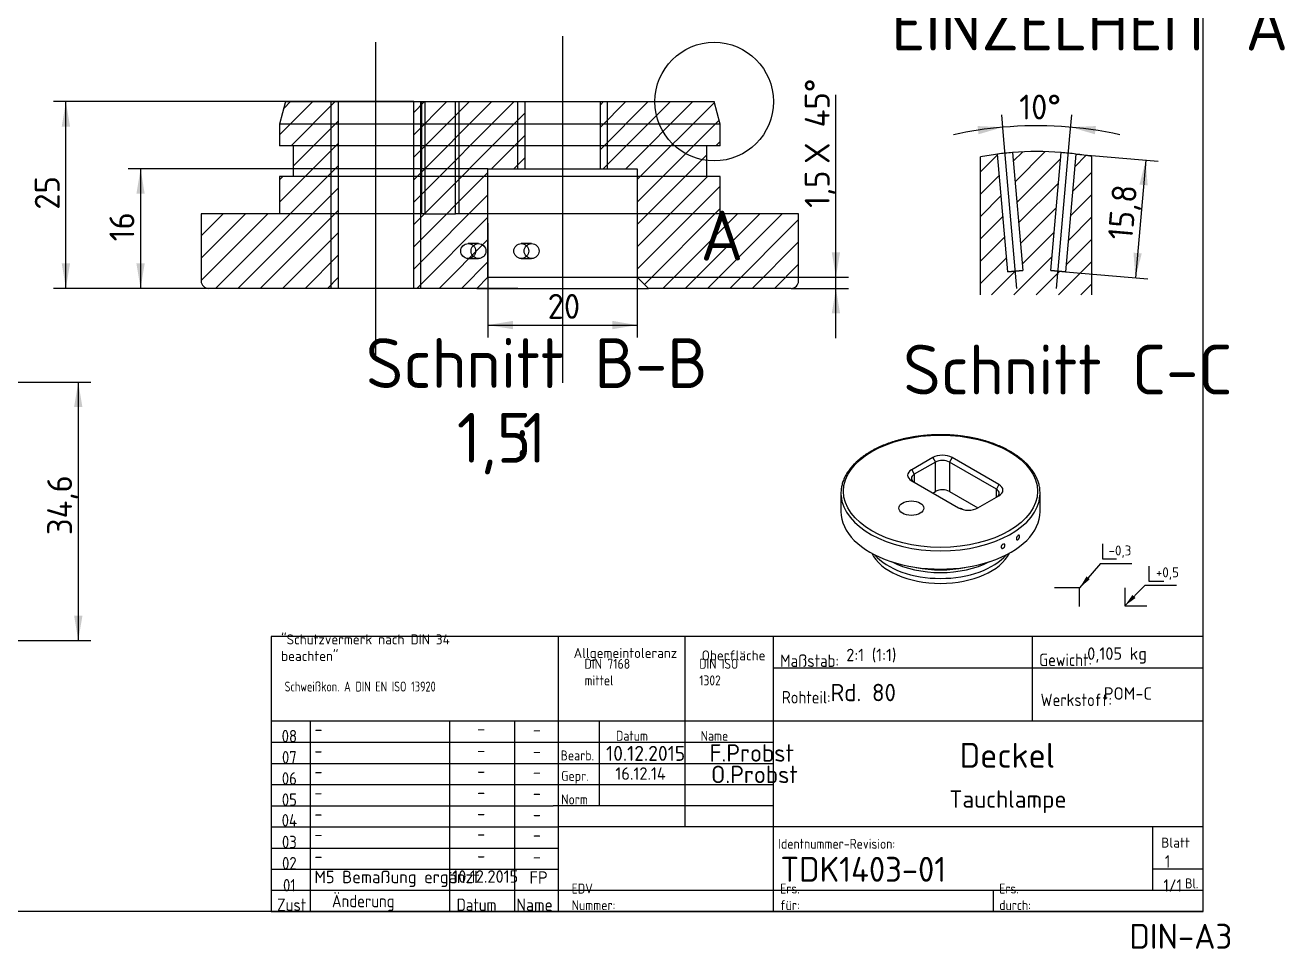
# Model space of a CAD drawing. Header units: millimetres. Extents: x 7 to 282, y 2 to 193.
# Drawn here: x 113.1 to 281.8, y 2.3 to 125.9 of the extents above; entities that cross this region are included whole.
import ezdxf
from ezdxf.enums import TextEntityAlignment as Align
from ezdxf.lldxf.tags import DXFTag

# ---------------------------------------------------------------- set-up
doc = ezdxf.new("R2010")
doc.units = ezdxf.units.MM
doc.header["$LTSCALE"] = 0.666667
for name, color, linetype in [('Default', 7, 'Continuous'), ('FORM1', 7, 'Continuous'), ('FORM2', 7, 'Continuous'), ('FORM3', 7, 'Continuous'), ('Standard', 7, 'Continuous'), ('TDK1403-01_DECKE', 7, 'Continuous')]:
    doc.layers.add(name, color=color, linetype=linetype)
doc.styles.add('SEACAD_Solid_Edge_ISO', font='seiso.ttf')
tags = doc.linetypes.add('CENTER2', pattern=[28.575, 19.05, -3.175, 3.175, -3.175]).pattern_tags.tags
tags[10:11] = [DXFTag(74, 4), DXFTag(75, 0), DXFTag(340, '0'), DXFTag(46, 0.0), DXFTag(50, 0.0), DXFTag(44, 0.0), DXFTag(45, 0.0)]
tags[8:9] = [DXFTag(74, 4), DXFTag(75, 0), DXFTag(340, '0'), DXFTag(46, 0.0), DXFTag(50, 0.0), DXFTag(44, 0.0), DXFTag(45, 0.0)]
tags[6:7] = [DXFTag(74, 4), DXFTag(75, 0), DXFTag(340, '0'), DXFTag(46, 0.0), DXFTag(50, 0.0), DXFTag(44, 0.0), DXFTag(45, 0.0)]
tags[4:5] = [DXFTag(74, 4), DXFTag(75, 0), DXFTag(340, '0'), DXFTag(46, 0.0), DXFTag(50, 0.0), DXFTag(44, 0.0), DXFTag(45, 0.0)]
tags = doc.linetypes.add('HIDDEN2', pattern=[4.7625, 3.175, -1.5875]).pattern_tags.tags
tags[6:7] = [DXFTag(74, 4), DXFTag(75, 0), DXFTag(340, '0'), DXFTag(46, 0.0), DXFTag(50, 0.0), DXFTag(44, 0.0), DXFTag(45, 0.0)]
tags[4:5] = [DXFTag(74, 4), DXFTag(75, 0), DXFTag(340, '0'), DXFTag(46, 0.0), DXFTag(50, 0.0), DXFTag(44, 0.0), DXFTag(45, 0.0)]
doc.dimstyles.new('DIN', dxfattribs={"dimtxt": 3.333333, "dimasz": 3.333333, "dimexe": 1.666667, "dimexo": 0, "dimgap": 1.666667, "dimtad": 1, "dimtxsty": 'SEACAD_Solid_Edge_ISO', "dimblk1": '_SE_FILLED', "dimblk2": '_SE_FILLED', "dimsah": 1, "dimcen": 1.666667, "dimadec": 0, "dimazin": 0, "dimtfac": 1, "dimtmove": 0, "dimatfit": 3, "dimfxl": 1, "dimtolj": 1, "dimarcsym": 0})

# ---------------------------------------------------------------- blocks, each defined once
blk = doc.blocks.new('SEANNOT_GROUP9')
at = {"layer": 'Default', "color": 7, "linetype": 'CENTER2'}
blk.add_line((160.08, 81.81), (160.08, 123.66), dxfattribs=at)
blk = doc.blocks.new('SEANNOT_GROUP10')
at = {"layer": 'Default', "color": 7, "linetype": 'CENTER2'}
blk.add_line((185.08, 124.47), (185.08, 78.09), dxfattribs=at)
blk = doc.blocks.new('SEANNOT_GROUP14')
at = {"layer": 'Default', "color": 7, "linetype": 'CENTER2'}
blk.add_line((245.92, 90.72), (244.13, 111.13), dxfattribs=at)
blk = doc.blocks.new('SEANNOT_GROUP15')
at = {"layer": 'Default', "color": 7, "linetype": 'CENTER2'}
blk.add_line((251.24, 90.72), (253.02, 111.13), dxfattribs=at)
blk = doc.blocks.new('SE3')
at = {"layer": 'TDK1403-01_DECKE', "color": 7, "linetype": 'Continuous'}
for p, q in [((234.66, 68.09), (231.83, 66.46)), ((235.01, 67.48), (232.18, 65.84)), ((234.66, 68.09), (235.01, 67.48)), ((235.01, 63.53), (235.01, 67.48)), ((237.25, 68.09), (236.9, 67.48)), ((243.17, 63.86), (236.9, 67.48)), ((236.9, 67.48), (236.9, 63.53)), ((243.52, 64.47), (237.25, 68.09)), ((231.83, 66.46), (232.18, 65.84)), ((232.18, 65.84), (232.18, 64.75)), ((231.83, 64.96), (238.1, 61.34)), ((243.52, 64.47), (243.17, 63.86)), ((222.36, 63.3), (222.36, 60.85)), ((234.66, 63.33), (235.01, 63.53)), ((236.9, 63.53), (240.69, 61.34)), ((240.69, 61.34), (243.52, 62.97)), ((243.17, 62.77), (243.17, 63.86)), ((249.03, 60.85), (249.03, 63.3))]:
    blk.add_line(p, q, dxfattribs=at)
for centre, major_axis in [((235.69, 63.57), (-13, 0)), ((231.78, 61.31), (1.68, 0))]:
    blk.add_ellipse(centre, major_axis=major_axis, ratio=0.57735, dxfattribs=at)
for centre, major_axis, start_param, end_param in [((235.95, 67.34), (1.83, 0), 0.785398, 2.356194), ((235.95, 66.93), (1.33, 0), 0.785398, 2.356194), ((233.12, 65.71), (1.83, 0), 2.356194, 3.926991), ((233.12, 65.3), (1.33, 0), 2.356194, 3.926991), ((242.22, 63.72), (-1.83, 0), 2.356194, 3.926991), ((235.69, 63.3), (-13.33, 0), 6.241107, 6.283185), ((235.69, 63.3), (-13.33, 0), 0, 0.041895), ((235.69, 63.3), (-13.33, 0), 0.041895, 3.100337), ((235.95, 62.99), (1.33, 0), 0.785398, 2.356194), ((242.22, 63.31), (-1.33, 0), 2.356194, 3.926991), ((235.69, 63.3), (-13.33, 0), 3.100337, 3.183581), ((235.69, 60.85), (-13.33, 0), 0, 3.141593), ((239.4, 62.09), (-1.83, 0), 0.785398, 2.356194), ((237.67, 60.36), (-1.68, 0), 3.989048, 4.391766), ((235.69, 56.77), (9.57, 0), 3.41312, 6.011658), ((235.69, 57.58), (9.83, 0), 3.59852, 5.826258), ((235.69, 58.37), (9.83, 0), 3.979088, 5.44569), ((235.69, 58.37), (9.23, 0), 4.351719, 5.073059)]:
    blk.add_ellipse(centre, major_axis=major_axis, ratio=0.57735, start_param=start_param, end_param=end_param, dxfattribs=at)
for points, knots in [([(249.01, 63.64), (249.01, 63.68), (249, 63.8), (248.97, 64.03), (248.92, 64.32), (248.85, 64.61), (248.76, 64.89), (248.65, 65.17), (248.52, 65.45), (248.38, 65.73), (248.22, 66), (248.05, 66.27), (247.85, 66.53), (247.64, 66.8), (247.42, 67.05), (247.17, 67.3), (246.92, 67.55), (246.64, 67.79), (246.36, 68.02), (246.06, 68.25), (245.74, 68.47), (245.41, 68.68), (245.07, 68.89), (244.71, 69.09), (244.35, 69.28), (243.97, 69.46), (243.58, 69.63), (243.18, 69.8), (242.77, 69.95), (242.35, 70.1), (241.92, 70.24), (241.48, 70.37), (241.04, 70.49), (240.59, 70.6), (240.13, 70.7), (239.67, 70.78), (239.2, 70.86), (238.73, 70.93), (238.25, 70.99), (237.77, 71.04), (237.28, 71.08), (236.8, 71.11), (236.31, 71.13), (235.82, 71.14), (235.34, 71.14), (234.85, 71.12), (234.36, 71.1), (233.88, 71.07), (233.4, 71.02), (232.92, 70.97), (232.44, 70.9), (231.97, 70.83), (231.5, 70.74), (231.04, 70.65), (230.59, 70.55), (230.14, 70.43), (229.7, 70.31), (229.27, 70.17), (228.84, 70.03), (228.43, 69.88), (228.02, 69.72), (227.63, 69.55), (227.24, 69.37), (226.87, 69.19), (226.51, 68.99), (226.16, 68.79), (225.82, 68.58), (225.5, 68.37), (225.19, 68.14), (224.89, 67.91), (224.61, 67.68), (224.35, 67.43), (224.1, 67.18), (223.86, 66.93), (223.64, 66.67), (223.44, 66.4), (223.25, 66.14), (223.08, 65.86), (222.93, 65.59), (222.8, 65.31), (222.68, 65.03), (222.58, 64.74), (222.5, 64.45), (222.44, 64.17), (222.4, 63.89), (222.38, 63.73), (222.37, 63.64)], [0, 0, 0, 0, 0.004408, 0.016177, 0.027955, 0.039747, 0.051559, 0.063395, 0.075259, 0.08715, 0.09907, 0.111017, 0.12299, 0.134987, 0.147003, 0.159037, 0.171085, 0.183145, 0.195213, 0.207287, 0.219366, 0.231447, 0.243529, 0.255612, 0.267693, 0.279772, 0.291849, 0.303924, 0.315996, 0.328066, 0.340132, 0.352196, 0.364258, 0.376316, 0.388373, 0.400428, 0.41248, 0.424531, 0.43658, 0.448628, 0.460675, 0.472722, 0.484767, 0.496812, 0.508858, 0.520903, 0.532948, 0.544995, 0.557042, 0.569089, 0.581139, 0.593189, 0.605242, 0.617296, 0.629353, 0.641412, 0.653473, 0.665537, 0.677605, 0.689675, 0.701748, 0.713825, 0.725905, 0.737988, 0.750073, 0.762161, 0.774251, 0.786342, 0.798434, 0.810523, 0.82261, 0.834693, 0.846768, 0.858833, 0.870886, 0.882923, 0.894942, 0.906938, 0.91891, 0.930854, 0.942769, 0.954655, 0.966512, 0.978342, 0.990149, 1, 1, 1, 1]), ([(245.86, 57.22), (245.86, 57.24), (245.86, 57.26), (245.86, 57.28), (245.86, 57.31), (245.87, 57.34), (245.88, 57.38), (245.9, 57.41), (245.91, 57.45), (245.93, 57.48), (245.95, 57.51), (245.97, 57.54), (245.99, 57.57), (246.01, 57.6), (246.04, 57.62), (246.06, 57.64), (246.08, 57.66), (246.11, 57.67), (246.13, 57.68), (246.15, 57.69), (246.17, 57.69), (246.19, 57.68), (246.21, 57.68), (246.23, 57.67), (246.24, 57.65), (246.25, 57.64), (246.26, 57.62), (246.27, 57.59), (246.27, 57.57), (246.28, 57.54), (246.28, 57.51), (246.27, 57.47), (246.27, 57.44), (246.26, 57.4), (246.25, 57.37), (246.24, 57.33), (246.22, 57.3), (246.21, 57.27), (246.19, 57.23), (246.17, 57.2), (246.15, 57.17), (246.12, 57.15), (246.1, 57.13), (246.08, 57.11), (246.05, 57.09), (246.03, 57.08), (246.01, 57.07), (245.98, 57.06), (245.96, 57.06), (245.94, 57.07), (245.92, 57.07), (245.91, 57.08), (245.89, 57.1), (245.88, 57.12), (245.87, 57.14), (245.86, 57.16), (245.86, 57.19), (245.86, 57.22)], [0, 0, 0, 0, 0.03343, 0.03343, 0.03343, 0.087125, 0.087125, 0.087125, 0.140812, 0.140812, 0.140812, 0.194501, 0.194501, 0.194501, 0.248213, 0.248213, 0.248213, 0.301949, 0.301949, 0.301949, 0.355674, 0.355674, 0.355674, 0.409356, 0.409356, 0.409356, 0.463004, 0.463004, 0.463004, 0.516665, 0.516665, 0.516665, 0.570372, 0.570372, 0.570372, 0.624108, 0.624108, 0.624108, 0.677834, 0.677834, 0.677834, 0.731532, 0.731532, 0.731532, 0.785218, 0.785218, 0.785218, 0.838908, 0.838908, 0.838908, 0.892605, 0.892605, 0.892605, 0.946303, 0.946303, 0.946303, 1, 1, 1, 1]), ([(244.32, 56.36), (244.33, 56.34), (244.32, 56.32), (244.32, 56.3), (244.32, 56.27), (244.31, 56.23), (244.29, 56.2), (244.28, 56.16), (244.26, 56.13), (244.24, 56.1), (244.22, 56.07), (244.2, 56.04), (244.17, 56.02), (244.14, 55.99), (244.11, 55.97), (244.09, 55.96), (244.06, 55.94), (244.03, 55.93), (244, 55.92), (243.97, 55.92), (243.94, 55.92), (243.92, 55.93), (243.89, 55.93), (243.87, 55.95), (243.86, 55.96), (243.84, 55.98), (243.83, 56), (243.82, 56.03), (243.81, 56.05), (243.81, 56.08), (243.81, 56.11), (243.81, 56.15), (243.81, 56.18), (243.83, 56.21), (243.84, 56.24), (243.85, 56.28), (243.87, 56.31), (243.89, 56.34), (243.92, 56.37), (243.94, 56.4), (243.97, 56.42), (244, 56.45), (244.02, 56.47), (244.05, 56.49), (244.08, 56.5), (244.11, 56.51), (244.14, 56.52), (244.17, 56.52), (244.19, 56.52), (244.22, 56.51), (244.24, 56.5), (244.26, 56.49), (244.28, 56.48), (244.29, 56.46), (244.31, 56.44), (244.32, 56.41), (244.32, 56.39), (244.32, 56.36)], [0, 0, 0, 0, 0.03343, 0.03343, 0.03343, 0.087125, 0.087125, 0.087125, 0.140812, 0.140812, 0.140812, 0.194501, 0.194501, 0.194501, 0.248211, 0.248211, 0.248211, 0.301946, 0.301946, 0.301946, 0.355674, 0.355674, 0.355674, 0.409359, 0.409359, 0.409359, 0.463007, 0.463007, 0.463007, 0.516666, 0.516666, 0.516666, 0.57037, 0.57037, 0.57037, 0.624106, 0.624106, 0.624106, 0.677833, 0.677833, 0.677833, 0.731533, 0.731533, 0.731533, 0.785218, 0.785218, 0.785218, 0.838908, 0.838908, 0.838908, 0.892605, 0.892605, 0.892605, 0.946303, 0.946303, 0.946303, 1, 1, 1, 1])]:
    blk.add_open_spline(points, degree=3, knots=knots, dxfattribs=at)
blk = doc.blocks.new('SE7')
at = {"layer": 'TDK1403-01_DECKE', "linetype": 'Continuous'}
h = blk.add_hatch(dxfattribs=at)
h.set_pattern_fill('LINE', scale=0.66667, angle=45, style=0)
edge = h.paths.add_edge_path()
edge.add_line((148.98, 109.82), (148.98, 105.72))
edge.add_line((148.98, 105.72), (147.18, 105.72))
edge.add_line((147.18, 105.72), (147.18, 100.72))
edge.add_line((147.18, 100.72), (136.68, 100.72))
edge.add_line((136.68, 100.72), (136.68, 91.72))
edge.add_arc((137.68, 91.72), 1, 180, 270)
edge.add_line((137.68, 90.72), (155.03, 90.72))
edge.add_line((155.03, 90.72), (155.03, 115.72))
edge.add_line((155.03, 115.72), (147.99, 115.72))
edge.add_line((147.99, 115.72), (147.18, 112.72))
edge.add_line((147.18, 112.72), (147.18, 109.82))
edge.add_line((147.18, 109.82), (148.98, 109.82))
h = blk.add_hatch(dxfattribs=at)
h.set_pattern_fill('LINE', scale=0.66667, angle=45, style=0)
h.paths.add_polyline_path([(180.03, 115.72), (165.14, 115.72), (165.14, 90.72), (173.58, 90.72), (175.08, 92.22), (175.08, 106.72), (180.03, 106.72)])
h = blk.add_hatch(dxfattribs=at)
h.set_pattern_fill('LINE', scale=0.66667, angle=45, style=0)
edge = h.paths.add_edge_path()
edge.add_line((206.18, 109.82), (206.18, 112.72))
edge.add_line((206.18, 112.72), (205.38, 115.72))
edge.add_line((205.38, 115.72), (190.14, 115.72))
edge.add_line((190.14, 115.72), (190.14, 106.72))
edge.add_line((190.14, 106.72), (195.08, 106.72))
edge.add_line((195.08, 106.72), (195.08, 92.22))
edge.add_line((195.08, 92.22), (196.58, 90.72))
edge.add_line((196.58, 90.72), (215.68, 90.72))
edge.add_arc((215.68, 91.72), 1, 270, 360)
edge.add_line((216.68, 91.72), (216.68, 100.72))
edge.add_line((216.68, 100.72), (206.18, 100.72))
edge.add_line((206.18, 100.72), (206.18, 105.72))
edge.add_line((206.18, 105.72), (204.38, 105.72))
edge.add_line((204.38, 105.72), (204.38, 109.82))
edge.add_line((204.38, 109.82), (206.18, 109.82))
at = {"layer": 'TDK1403-01_DECKE', "color": 7, "linetype": 'Continuous'}
for p, q in [((147.99, 115.72), (147.18, 112.72)), ((147.99, 115.72), (155.03, 115.72)), ((154.08, 90.72), (154.08, 115.72)), ((155.03, 115.72), (165.14, 115.72)), ((155.03, 115.72), (155.03, 90.72)), ((165.14, 115.72), (180.03, 115.72)), ((165.14, 90.72), (165.14, 115.72)), ((166.08, 90.72), (166.08, 115.72)), ((179.08, 106.72), (179.08, 115.72)), ((180.03, 115.72), (190.14, 115.72)), ((180.03, 115.72), (180.03, 106.72)), ((190.14, 115.72), (205.38, 115.72)), ((190.14, 106.72), (190.14, 115.72)), ((191.08, 106.72), (191.08, 115.72)), ((206.18, 112.72), (205.38, 115.72)), ((147.18, 112.72), (147.18, 109.82)), ((206.18, 109.82), (206.18, 112.72)), ((148.98, 109.82), (147.18, 109.82)), ((148.98, 109.82), (148.98, 105.72)), ((206.18, 109.82), (204.38, 109.82)), ((204.38, 105.72), (204.38, 109.82)), ((175.08, 106.72), (180.03, 106.72)), ((175.08, 92.22), (175.08, 106.72)), ((180.03, 106.72), (190.14, 106.72)), ((190.14, 106.72), (195.08, 106.72)), ((195.08, 106.72), (195.08, 92.22)), ((148.98, 105.72), (147.18, 105.72)), ((147.18, 105.72), (147.18, 100.72)), ((206.18, 105.72), (204.38, 105.72)), ((206.18, 100.72), (206.18, 105.72)), ((147.18, 100.72), (136.68, 100.72)), ((136.68, 100.72), (136.68, 91.72)), ((216.68, 100.72), (206.18, 100.72)), ((216.68, 91.72), (216.68, 100.72)), ((175.08, 92.22), (173.58, 90.72)), ((175.08, 92.22), (179.08, 92.22)), ((179.08, 92.22), (191.08, 92.22)), ((191.08, 92.22), (195.08, 92.22)), ((196.58, 90.72), (195.08, 92.22)), ((155.03, 90.72), (137.68, 90.72)), ((165.14, 90.72), (155.03, 90.72)), ((173.58, 90.72), (165.14, 90.72)), ((173.58, 90.72), (179.08, 90.72)), ((179.08, 90.72), (191.08, 90.72)), ((191.08, 90.72), (196.58, 90.72)), ((215.68, 90.72), (196.58, 90.72))]:
    blk.add_line(p, q, dxfattribs=at)
at = {"layer": 'TDK1403-01_DECKE', "color": 7, "linetype": 'HIDDEN2'}
for p, q in [((166.18, 115.72), (166.18, 100.72)), ((166.62, 115.72), (166.62, 100.72)), ((170.75, 100.72), (170.75, 115.72)), ((171.18, 115.72), (171.18, 100.72)), ((206.18, 112.72), (147.18, 112.72)), ((204.38, 109.82), (148.98, 109.82)), ((204.38, 105.72), (148.98, 105.72)), ((166.62, 100.72), (147.18, 100.72)), ((166.62, 100.72), (170.75, 100.72)), ((206.18, 100.72), (170.75, 100.72)), ((173.82, 96.72), (172.44, 96.72)), ((180.93, 96.72), (179.55, 96.72)), ((172.44, 94.72), (173.82, 94.72)), ((179.55, 94.72), (180.93, 94.72))]:
    blk.add_line(p, q, dxfattribs=at)
for centre, radius in [((172.44, 95.72), 0.997), ((179.55, 95.72), 0.998), ((180.93, 95.72), 0.997)]:
    blk.add_circle(centre, radius, dxfattribs=at)
at = {"layer": 'TDK1403-01_DECKE', "color": 7, "linetype": 'Continuous'}
for centre, start, end in [((137.68, 91.72), 180, 270), ((215.68, 91.72), 270, 0)]:
    blk.add_arc(centre, 1, start, end, dxfattribs=at)
at = {"layer": 'TDK1403-01_DECKE', "color": 7, "linetype": 'HIDDEN2'}
blk.add_ellipse((173.82, 95.72), major_axis=(0, 1), ratio=0.996195, dxfattribs=at)
blk = doc.blocks.new('DMBLK48')
at = {"layer": 'Default', "linetype": 'Continuous'}
for points in [[(128.01, 103.39), (129.12, 103.39), (128.57, 106.72)], [(128.01, 94.06), (128.57, 90.72), (129.12, 94.06)]]:
    blk.add_hatch(color=7, dxfattribs=at).paths.add_polyline_path(points)
at = {"layer": 'Default', "color": 7, "linetype": 'Continuous'}
for p, q in [((175.08, 106.72), (126.9, 106.72)), ((128.57, 106.72), (128.57, 90.72)), ((179.08, 90.72), (126.9, 90.72))]:
    blk.add_line(p, q, dxfattribs=at)
at = {"layer": 'Default', "color": 7, "linetype": 'Continuous', "style": 'SEACAD_Solid_Edge_ISO'}
blk.add_text('16', height=3.333, rotation=90, dxfattribs=at).set_placement((124.4, 97.02), align=Align.TOP_LEFT)
blk = doc.blocks.new('_SE_FILLED')
at = {"color": 0}
blk.add_line((0, 0), (-1, 0), dxfattribs=at)
blk.add_solid([(0, 0), (-1, -0.1665), (-1, 0.1665), (0, 0)], dxfattribs=at)
blk = doc.blocks.new('DMBLK49')
at = {"layer": 'Default', "linetype": 'Continuous'}
for points in [[(118.01, 112.39), (119.12, 112.39), (118.57, 115.72)], [(118.01, 94.06), (118.57, 90.72), (119.12, 94.06)]]:
    blk.add_hatch(color=7, dxfattribs=at).paths.add_polyline_path(points)
at = {"layer": 'Default', "color": 7, "linetype": 'Continuous'}
for p, q in [((165.14, 115.72), (116.9, 115.72)), ((118.57, 90.72), (118.57, 115.72)), ((179.08, 90.72), (116.9, 90.72))]:
    blk.add_line(p, q, dxfattribs=at)
at = {"layer": 'Default', "color": 7, "linetype": 'Continuous', "style": 'SEACAD_Solid_Edge_ISO'}
blk.add_text('25', height=3.333, rotation=90, dxfattribs=at).set_placement((114.4, 101.26), align=Align.TOP_LEFT)
blk = doc.blocks.new('GDimGGroup')
at = {"layer": 'Default', "linetype": 'Continuous'}
for points in [[(222.24, 95.56), (221.13, 95.56), (221.68, 92.22)], [(222.24, 87.39), (221.68, 90.72), (221.13, 87.39)]]:
    blk.add_hatch(color=7, dxfattribs=at).paths.add_polyline_path(points)
at = {"layer": 'Default', "color": 7, "linetype": 'Continuous'}
for p, q in [((221.68, 84.06), (221.68, 116.61)), ((195.08, 92.22), (223.35, 92.22)), ((215.68, 90.72), (223.35, 90.72))]:
    blk.add_line(p, q, dxfattribs=at)
at = {"layer": 'Default', "color": 7, "linetype": 'Continuous', "style": 'SEACAD_Solid_Edge_ISO'}
for s, p in [(' X 45°', (217.51, 105.36)), ('1,5', (217.51, 101.5))]:
    blk.add_text(s, height=3.333, rotation=90, dxfattribs=at).set_placement(p, align=Align.TOP_LEFT)
blk = doc.blocks.new('DMBLK50')
at = {"layer": 'Default', "linetype": 'Continuous'}
for points in [[(178.42, 85.26), (178.42, 86.37), (175.08, 85.81)], [(191.75, 85.26), (195.08, 85.81), (191.75, 86.37)]]:
    blk.add_hatch(color=7, dxfattribs=at).paths.add_polyline_path(points)
at = {"layer": 'Default', "color": 7, "linetype": 'Continuous'}
for p, q in [((175.08, 99.47), (175.08, 84.15)), ((195.08, 92.22), (195.08, 84.15)), ((175.08, 85.81), (195.08, 85.81))]:
    blk.add_line(p, q, dxfattribs=at)
at = {"layer": 'Default', "color": 7, "linetype": 'Continuous', "style": 'SEACAD_Solid_Edge_ISO'}
blk.add_text('20', height=3.333, dxfattribs=at).set_placement((183.08, 89.98), align=Align.TOP_LEFT)
blk = doc.blocks.new('DMBLK52')
at = {"layer": 'Default', "linetype": 'Continuous'}
for points in [[(120.78, 74.85), (120.22, 78.18), (119.67, 74.85)], [(120.78, 46.91), (119.67, 46.91), (120.22, 43.58)]]:
    blk.add_hatch(color=7, dxfattribs=at).paths.add_polyline_path(points)
at = {"layer": 'Default', "color": 7, "linetype": 'Continuous'}
for p, q in [((79.33, 78.18), (121.89, 78.18)), ((120.22, 78.18), (120.22, 43.58)), ((79.33, 43.58), (121.89, 43.58))]:
    blk.add_line(p, q, dxfattribs=at)
at = {"layer": 'Default', "color": 7, "linetype": 'Continuous', "style": 'SEACAD_Solid_Edge_ISO'}
blk.add_text('34,6', height=3.333, rotation=90, dxfattribs=at).set_placement((116.06, 57.7), align=Align.TOP_LEFT)
blk = doc.blocks.new('SE11')
at = {"layer": 'TDK1403-01_DECKE', "linetype": 'Continuous'}
h = blk.add_hatch(dxfattribs=at)
h.set_pattern_fill('LINE', scale=0.66667, angle=45, style=0)
edge = h.paths.add_edge_path()
edge.add_line((241.04, 89.86), (255.95, 89.86))
edge.add_line((255.95, 89.86), (255.95, 108.35))
edge.add_arc((248.58, 69.04), 40, 79.3756, 82.4748)
edge.add_line((253.82, 108.7), (252.44, 92.95))
edge.add_line((252.44, 92.95), (250.45, 93.13))
edge.add_line((250.45, 93.13), (251.83, 108.91))
edge.add_arc((248.58, 69.04), 40, 85.3404, 94.6596)
edge.add_line((245.33, 108.91), (246.71, 93.13))
edge.add_line((246.71, 93.13), (244.72, 92.95))
edge.add_line((244.72, 92.95), (243.34, 108.7))
edge.add_arc((248.58, 69.04), 40, 97.5252, 100.8544)
edge.add_line((241.04, 108.32), (241.04, 89.86))
at = {"layer": 'TDK1403-01_DECKE', "color": 7, "linetype": 'Continuous'}
for p, q in [((241.04, 89.86), (241.04, 108.32)), ((244.72, 92.95), (243.34, 108.7)), ((245.33, 108.91), (246.71, 93.13)), ((250.45, 93.13), (251.83, 108.91)), ((253.82, 108.7), (252.44, 92.95)), ((255.95, 89.86), (255.95, 108.35)), ((244.72, 92.95), (246.71, 93.13)), ((250.45, 93.13), (252.44, 92.95))]:
    blk.add_line(p, q, dxfattribs=at)
at = {"layer": 'TDK1403-01_DECKE', "color": 7, "linetype": 'HIDDEN2'}
for p, q in [((246.71, 93.13), (244.72, 92.95)), ((252.44, 92.95), (250.45, 93.13))]:
    blk.add_line(p, q, dxfattribs=at)
at = {"layer": 'TDK1403-01_DECKE', "color": 7, "linetype": 'Continuous'}
for start, end in [(97.5252, 100.8544), (94.6596, 97.5252), (85.3404, 94.6596), (82.4748, 85.3404), (79.3756, 82.4748)]:
    blk.add_arc((248.58, 69.04), 40, start, end, dxfattribs=at)
blk = doc.blocks.new('DMBLK54')
at = {"layer": 'Default', "linetype": 'Continuous'}
for points in [[(240.78, 111.35), (244.03, 112.3), (240.65, 112.45)], [(256.5, 112.45), (253.13, 112.3), (256.37, 111.35)]]:
    blk.add_hatch(color=7, dxfattribs=at).paths.add_polyline_path(points)
at = {"layer": 'Default', "color": 7, "linetype": 'Continuous'}
for p, q in [((244.13, 111.13), (243.88, 113.96)), ((253.02, 111.13), (253.27, 113.96))]:
    blk.add_line(p, q, dxfattribs=at)
for start, end in [(95, 102.317), (77.683, 95)]:
    blk.add_arc((248.58, 60.29), 52.2, start, end, dxfattribs=at)
at = {"layer": 'Default', "color": 7, "linetype": 'Continuous', "style": 'SEACAD_Solid_Edge_ISO'}
blk.add_text('10°', height=3.333, rotation=360, dxfattribs=at).set_placement((246.23, 116.66), align=Align.TOP_LEFT)
blk = doc.blocks.new('DMBLK55')
at = {"layer": 'Default', "linetype": 'Continuous'}
for points in [[(263.43, 104.51), (263.17, 107.88), (262.33, 104.61)], [(262.64, 95.41), (261.53, 95.5), (261.79, 92.13)]]:
    blk.add_hatch(color=7, dxfattribs=at).paths.add_polyline_path(points)
at = {"layer": 'Default', "color": 7, "linetype": 'Continuous'}
for p, q in [((253.82, 108.7), (264.83, 107.73)), ((263.17, 107.88), (261.79, 92.13)), ((252.44, 92.95), (263.45, 91.99))]:
    blk.add_line(p, q, dxfattribs=at)
at = {"layer": 'Default', "color": 7, "linetype": 'Continuous', "style": 'SEACAD_Solid_Edge_ISO'}
blk.add_text('15,8', height=3.333, rotation=85, dxfattribs=at).set_placement((258.07, 97.39), align=Align.TOP_LEFT)
blk = doc.blocks.new('SE13')
at = {"color": 7, "linetype": 'Continuous', "style": 'SEACAD_Solid_Edge_ISO'}
blk.add_text('A', height=6.67, dxfattribs=at).set_placement((203.56, 101.12), align=Align.TOP_LEFT)
blk = doc.blocks.new('SE12')
at = {"layer": 'Default', "color": 7, "linetype": 'CENTER2'}
blk.add_circle((205.38, 115.72), 7.94, dxfattribs=at)
at = {"layer": 'Default'}
blk.add_blockref('SE13', (0, 0), dxfattribs=at)
blk = doc.blocks.new('SEANNOT_GROUP20')
at = {"layer": 'Default', "color": 7, "linetype": 'Continuous', "style": 'SEACAD_Solid_Edge_ISO'}
blk.add_text('16.12.14', height=1.667, dxfattribs=at).set_placement((192.15, 26.62), align=Align.TOP_LEFT)
blk = doc.blocks.new('SEANNOT_GROUP21')
at = {"layer": 'Default', "color": 7, "linetype": 'Continuous', "style": 'SEACAD_Solid_Edge_ISO'}
blk.add_text('10.12.2015', height=2, dxfattribs=at).set_placement((190.9, 29.49), align=Align.TOP_LEFT)
blk = doc.blocks.new('SEANNOT_GROUP22')
at = {"layer": 'Default', "color": 7, "linetype": 'Continuous', "style": 'SEACAD_Solid_Edge_ISO'}
blk.add_text('F.Probst', height=2.333, dxfattribs=at).set_placement((204.76, 29.71), align=Align.TOP_LEFT)
blk = doc.blocks.new('SEANNOT_GROUP23')
at = {"layer": 'Default', "color": 7, "linetype": 'Continuous', "style": 'SEACAD_Solid_Edge_ISO'}
blk.add_text('Rd. 80', height=2.333, dxfattribs=at).set_placement((220.96, 37.8), align=Align.TOP_LEFT)
blk = doc.blocks.new('SEANNOT_GROUP24')
at = {"layer": 'Default', "color": 7, "linetype": 'Continuous', "style": 'SEACAD_Solid_Edge_ISO'}
blk.add_text('POM-C', height=1.667, dxfattribs=at).set_placement((257.55, 37.34), align=Align.TOP_LEFT)
blk = doc.blocks.new('SEANNOT_GROUP25')
at = {"layer": 'Default', "color": 7, "linetype": 'Continuous', "style": 'SEACAD_Solid_Edge_ISO'}
blk.add_text('Deckel', height=3.333, dxfattribs=at).set_placement((238.26, 29.9), align=Align.TOP_LEFT)
blk = doc.blocks.new('SEANNOT_GROUP26')
at = {"layer": 'Default', "color": 7, "linetype": 'Continuous', "style": 'SEACAD_Solid_Edge_ISO'}
blk.add_text('TDK1403-01', height=3.333, dxfattribs=at).set_placement((214.25, 14.64), align=Align.TOP_LEFT)
blk = doc.blocks.new('SEANNOT_GROUP27')
at = {"layer": 'Default', "color": 7, "linetype": 'Continuous', "style": 'SEACAD_Solid_Edge_ISO'}
blk.add_text('Tauchlampe', height=2.333, dxfattribs=at).set_placement((236.87, 23.54), align=Align.TOP_LEFT)
blk = doc.blocks.new('SEANNOT_GROUP28')
at = {"layer": 'Default', "color": 7, "linetype": 'Continuous', "style": 'SEACAD_Solid_Edge_ISO'}
blk.add_text('0,105 kg', height=1.667, dxfattribs=at).set_placement((255.33, 42.68), align=Align.TOP_LEFT)
blk = doc.blocks.new('SEANNOT_GROUP29')
at = {"layer": 'Standard', "color": 7, "linetype": 'Continuous', "style": 'SEACAD_Solid_Edge_ISO'}
blk.add_text('-', height=1.67, dxfattribs=at).set_placement((151.84, 32.58), align=Align.TOP_LEFT)
blk = doc.blocks.new('SEANNOT_GROUP30')
at = {"layer": 'Standard', "color": 7, "linetype": 'Continuous', "style": 'SEACAD_Solid_Edge_ISO'}
blk.add_text('-', height=1.67, dxfattribs=at).set_placement((173.64, 32.64), align=Align.TOP_LEFT)
blk = doc.blocks.new('SEANNOT_GROUP31')
at = {"layer": 'Standard', "color": 7, "linetype": 'Continuous', "style": 'SEACAD_Solid_Edge_ISO'}
blk.add_text('-', height=1.67, dxfattribs=at).set_placement((181.1, 32.51), align=Align.TOP_LEFT)
blk = doc.blocks.new('SEANNOT_GROUP32')
at = {"layer": 'Standard', "color": 7, "linetype": 'Continuous', "style": 'SEACAD_Solid_Edge_ISO'}
blk.add_text('-', height=1.67, dxfattribs=at).set_placement((151.84, 29.69), align=Align.TOP_LEFT)
blk = doc.blocks.new('SEANNOT_GROUP33')
at = {"layer": 'Standard', "color": 7, "linetype": 'Continuous', "style": 'SEACAD_Solid_Edge_ISO'}
blk.add_text('-', height=1.67, dxfattribs=at).set_placement((173.64, 29.75), align=Align.TOP_LEFT)
blk = doc.blocks.new('SEANNOT_GROUP34')
at = {"layer": 'Standard', "color": 7, "linetype": 'Continuous', "style": 'SEACAD_Solid_Edge_ISO'}
blk.add_text('-', height=1.67, dxfattribs=at).set_placement((181.1, 29.62), align=Align.TOP_LEFT)
blk = doc.blocks.new('SEANNOT_GROUP35')
at = {"layer": 'Standard', "color": 7, "linetype": 'Continuous', "style": 'SEACAD_Solid_Edge_ISO'}
blk.add_text('-', height=1.67, dxfattribs=at).set_placement((151.84, 26.91), align=Align.TOP_LEFT)
blk = doc.blocks.new('SEANNOT_GROUP36')
at = {"layer": 'Standard', "color": 7, "linetype": 'Continuous', "style": 'SEACAD_Solid_Edge_ISO'}
blk.add_text('-', height=1.67, dxfattribs=at).set_placement((173.64, 26.97), align=Align.TOP_LEFT)
blk = doc.blocks.new('SEANNOT_GROUP37')
at = {"layer": 'Standard', "color": 7, "linetype": 'Continuous', "style": 'SEACAD_Solid_Edge_ISO'}
blk.add_text('-', height=1.67, dxfattribs=at).set_placement((181.1, 26.84), align=Align.TOP_LEFT)
blk = doc.blocks.new('SEANNOT_GROUP38')
at = {"layer": 'Standard', "color": 7, "linetype": 'Continuous', "style": 'SEACAD_Solid_Edge_ISO'}
blk.add_text('-', height=1.67, dxfattribs=at).set_placement((151.84, 24.08), align=Align.TOP_LEFT)
blk = doc.blocks.new('SEANNOT_GROUP39')
at = {"layer": 'Standard', "color": 7, "linetype": 'Continuous', "style": 'SEACAD_Solid_Edge_ISO'}
blk.add_text('-', height=1.67, dxfattribs=at).set_placement((173.64, 24.14), align=Align.TOP_LEFT)
blk = doc.blocks.new('SEANNOT_GROUP40')
at = {"layer": 'Standard', "color": 7, "linetype": 'Continuous', "style": 'SEACAD_Solid_Edge_ISO'}
blk.add_text('-', height=1.67, dxfattribs=at).set_placement((181.1, 24.01), align=Align.TOP_LEFT)
blk = doc.blocks.new('SEANNOT_GROUP41')
at = {"layer": 'Standard', "color": 7, "linetype": 'Continuous', "style": 'SEACAD_Solid_Edge_ISO'}
blk.add_text('-', height=1.67, dxfattribs=at).set_placement((151.84, 21.24), align=Align.TOP_LEFT)
blk = doc.blocks.new('SEANNOT_GROUP42')
at = {"layer": 'Standard', "color": 7, "linetype": 'Continuous', "style": 'SEACAD_Solid_Edge_ISO'}
blk.add_text('-', height=1.67, dxfattribs=at).set_placement((173.64, 21.3), align=Align.TOP_LEFT)
blk = doc.blocks.new('SEANNOT_GROUP43')
at = {"layer": 'Standard', "color": 7, "linetype": 'Continuous', "style": 'SEACAD_Solid_Edge_ISO'}
blk.add_text('-', height=1.67, dxfattribs=at).set_placement((181.1, 21.17), align=Align.TOP_LEFT)
blk = doc.blocks.new('SEANNOT_GROUP44')
at = {"layer": 'Standard', "color": 7, "linetype": 'Continuous', "style": 'SEACAD_Solid_Edge_ISO'}
blk.add_text('-', height=1.67, dxfattribs=at).set_placement((151.84, 18.5), align=Align.TOP_LEFT)
blk = doc.blocks.new('SEANNOT_GROUP45')
at = {"layer": 'Standard', "color": 7, "linetype": 'Continuous', "style": 'SEACAD_Solid_Edge_ISO'}
blk.add_text('-', height=1.67, dxfattribs=at).set_placement((173.64, 18.57), align=Align.TOP_LEFT)
blk = doc.blocks.new('SEANNOT_GROUP46')
at = {"layer": 'Standard', "color": 7, "linetype": 'Continuous', "style": 'SEACAD_Solid_Edge_ISO'}
blk.add_text('-', height=1.67, dxfattribs=at).set_placement((181.1, 18.43), align=Align.TOP_LEFT)
blk = doc.blocks.new('SEANNOT_GROUP47')
at = {"layer": 'Standard', "color": 7, "linetype": 'Continuous', "style": 'SEACAD_Solid_Edge_ISO'}
blk.add_text('-', height=1.67, dxfattribs=at).set_placement((151.84, 15.58), align=Align.TOP_LEFT)
blk = doc.blocks.new('SEANNOT_GROUP48')
at = {"layer": 'Standard', "color": 7, "linetype": 'Continuous', "style": 'SEACAD_Solid_Edge_ISO'}
blk.add_text('-', height=1.67, dxfattribs=at).set_placement((173.64, 15.64), align=Align.TOP_LEFT)
blk = doc.blocks.new('SEANNOT_GROUP49')
at = {"layer": 'Standard', "color": 7, "linetype": 'Continuous', "style": 'SEACAD_Solid_Edge_ISO'}
blk.add_text('-', height=1.67, dxfattribs=at).set_placement((181.1, 15.51), align=Align.TOP_LEFT)
blk = doc.blocks.new('SEANNOT_GROUP50')
at = {"layer": 'Standard', "color": 7, "linetype": 'Continuous', "style": 'SEACAD_Solid_Edge_ISO'}
blk.add_text('M5 Bemaßung ergänzt', height=1.6667, dxfattribs=at).set_placement((151.84, 12.78), align=Align.TOP_LEFT)
blk = doc.blocks.new('SEANNOT_GROUP51')
at = {"layer": 'Standard', "color": 7, "linetype": 'Continuous', "style": 'SEACAD_Solid_Edge_ISO'}
blk.add_text('10.12.2015', height=1.667, dxfattribs=at).set_placement((170.31, 12.84), align=Align.TOP_LEFT)
blk = doc.blocks.new('SEANNOT_GROUP52')
at = {"layer": 'Standard', "color": 7, "linetype": 'Continuous', "style": 'SEACAD_Solid_Edge_ISO'}
blk.add_text('FP', height=1.667, dxfattribs=at).set_placement((180.64, 12.71), align=Align.TOP_LEFT)
blk = doc.blocks.new('SEANNOT_GROUP53')
at = {"layer": 'Default', "color": 7, "linetype": 'Continuous', "style": 'SEACAD_Solid_Edge_ISO'}
blk.add_text('O.Probst', height=2.333, dxfattribs=at).set_placement((204.96, 26.84), align=Align.TOP_LEFT)
blk = doc.blocks.new('SE15')
at = {"layer": 'Default', "insert": (223.07, 42.49), "char_height": 1.6667, "width": 21.1364, "attachment_point": 1}
blk.add_mtext('{\\fSolid Edge ISO|b0||i0||c0|p34;\\C7;\\W1.;2:1 (1:1)}', dxfattribs=at)
blk = doc.blocks.new('SEANNOT_GROUP54')
at = {"layer": 'Default', "linetype": 'Continuous'}
blk.add_hatch(color=7, dxfattribs=at).paths.add_polyline_path([(113.36, 33.31), (112.44, 31.79), (113.8, 32.93)])
at = {"layer": 'Default', "color": 7, "linetype": 'Continuous'}
blk.add_line((115.23, 35.04), (119.44, 35.04), dxfattribs=at)
blk.add_lwpolyline([(115.23, 35.04), (112.44, 31.79)], dxfattribs=at)
blk = doc.blocks.new('SEANNOT_GROUP55')
at = {"layer": 'Default', "linetype": 'Continuous'}
blk.add_hatch(color=7, dxfattribs=at).paths.add_polyline_path([(119.5, 30.82), (118.48, 29.37), (119.91, 30.41)])
at = {"layer": 'Default', "color": 7, "linetype": 'Continuous'}
blk.add_line((121.2, 32.14), (125.41, 32.14), dxfattribs=at)
blk.add_lwpolyline([(121.2, 32.14), (118.48, 29.37)], dxfattribs=at)
blk = doc.blocks.new('SYMBOL_4')
at = {"layer": 'Default', "color": 7, "linetype": 'Continuous'}
for p, q in [((115.51, 37.68), (115.51, 35.65)), ((115.51, 35.65), (117.39, 35.65)), ((121.69, 34.66), (121.69, 32.68)), ((121.69, 32.68), (123.72, 32.68)), ((112.44, 31.79), (109.09, 31.79)), ((112.44, 29.27), (112.44, 31.79)), ((118.48, 31.79), (118.48, 29.37)), ((118.48, 29.37), (121.45, 29.37))]:
    blk.add_line(p, q, dxfattribs=at)
at = {"layer": 'Default'}
for name in ['SEANNOT_GROUP54', 'SEANNOT_GROUP55']:
    blk.add_blockref(name, (0, 0), dxfattribs=at)
at = {"layer": 'Default', "char_height": 1.3333, "attachment_point": 1}
for s, insert, width in [('{\\fSolid Edge ISO|b0||i0||c0|p34;\\C7;\\W1.;-0,3}', (116.3, 37.44), 3.4642), ('{\\fSolid Edge ISO|b0||i0||c0|p34;\\C7;\\W1.;+0,5}', (122.64, 34.52), 3.4147)]:
    blk.add_mtext(s, dxfattribs=dict(at, insert=insert, width=width))

msp = doc.modelspace()

# ---------------------------------------------------------------- linework, layer by layer
at = {"layer": 'Default', "color": 7, "linetype": 'Continuous'}
for p, q in [((270.854, 7.305), (270.854, 193.17)), ((270.86, 7.305), (6.805, 7.305))]:
    msp.add_line(p, q, dxfattribs=at)
at = {"layer": 'FORM1', "color": 7, "linetype": 'Continuous'}
for p, q in [((184.5, 44.139), (184.5, 7.305)), ((201.434, 44.139), (201.434, 32.805)), ((213.287, 44.139), (213.287, 18.639)), ((270.86, 32.805), (146.06, 32.805)), ((213.287, 18.639), (184.5, 18.639)), ((270.86, 18.639), (213.287, 18.639)), ((213.287, 18.639), (213.287, 10.139)), ((213.287, 10.139), (213.287, 7.305))]:
    msp.add_line(p, q, dxfattribs=at)
at = {"layer": 'FORM2', "color": 7, "linetype": 'Continuous'}
for p, q in [((270.86, 44.139), (146.06, 44.139)), ((146.06, 44.139), (146.06, 7.305)), ((270.86, 7.305), (270.86, 44.139)), ((146.06, 7.305), (270.86, 7.305))]:
    msp.add_line(p, q, dxfattribs=at)
at = {"layer": 'FORM3', "color": 7, "linetype": 'Continuous'}
for p, q in [((247.954, 44.139), (247.954, 32.825)), ((270.86, 39.889), (213.287, 39.889)), ((151.26, 32.805), (151.26, 7.305)), ((169.954, 32.805), (169.954, 7.305)), ((178.62, 32.805), (178.62, 7.305)), ((190, 32.805), (190, 21.472)), ((201.434, 32.805), (201.434, 18.639)), ((146.06, 29.972), (213.287, 29.972)), ((146.06, 27.139), (213.287, 27.139)), ((146.06, 24.305), (213.287, 24.305)), ((146.06, 21.472), (183.82, 21.472)), ((213.287, 21.472), (183.82, 21.472)), ((146.06, 18.639), (184.5, 18.639)), ((264.087, 18.639), (264.087, 10.139)), ((146.06, 15.805), (184.5, 15.805)), ((146.06, 12.972), (184.5, 12.972)), ((270.86, 12.972), (264.087, 12.972)), ((270.86, 10.139), (146.06, 10.139)), ((242.754, 10.132), (242.754, 7.305))]:
    msp.add_line(p, q, dxfattribs=at)

# ---------------------------------------------------------------- block references
at = {"layer": 'Default'}
for name in ['SEANNOT_GROUP9', 'SEANNOT_GROUP10', 'SE12', 'GDimGGroup', 'SE7', 'SEANNOT_GROUP14', 'SEANNOT_GROUP15', 'SE11', 'SE3', 'SE15', 'SEANNOT_GROUP28', 'SEANNOT_GROUP23', 'SEANNOT_GROUP24', 'SEANNOT_GROUP21', 'SEANNOT_GROUP22', 'SEANNOT_GROUP25', 'SEANNOT_GROUP20', 'SEANNOT_GROUP53', 'SEANNOT_GROUP27', 'SEANNOT_GROUP26']:
    msp.add_blockref(name, (0, 0), dxfattribs=at)
at = {"layer": 'Default', "color": 5}
msp.add_blockref('SYMBOL_4', (141.883, 18.867), dxfattribs=at)
at = {"layer": 'Standard'}
for name in ['SEANNOT_GROUP29', 'SEANNOT_GROUP30', 'SEANNOT_GROUP31', 'SEANNOT_GROUP32', 'SEANNOT_GROUP33', 'SEANNOT_GROUP34', 'SEANNOT_GROUP35', 'SEANNOT_GROUP36', 'SEANNOT_GROUP37', 'SEANNOT_GROUP38', 'SEANNOT_GROUP39', 'SEANNOT_GROUP40', 'SEANNOT_GROUP41', 'SEANNOT_GROUP42', 'SEANNOT_GROUP43', 'SEANNOT_GROUP44', 'SEANNOT_GROUP45', 'SEANNOT_GROUP46', 'SEANNOT_GROUP47', 'SEANNOT_GROUP48', 'SEANNOT_GROUP49', 'SEANNOT_GROUP50', 'SEANNOT_GROUP51', 'SEANNOT_GROUP52']:
    msp.add_blockref(name, (0, 0), dxfattribs=at)

# ---------------------------------------------------------------- texts
at = {"layer": 'Default', "color": 7, "linetype": 'Continuous', "style": 'SEACAD_Solid_Edge_ISO'}
for s, height, p in [('EINZELHEIT A', 6.66667, (229.103, 129.234)), ('Schnitt B-B', 6.66667, (158.729, 84.058)), ('Schnitt C-C', 6.66667, (230.695, 83.189)), ('1,5', 6.6667, (170.926, 74.058)), ('1', 6.667, (179.714, 74.058)), (':', 6.667, (178.654, 74.058))]:
    msp.add_text(s, height=height, dxfattribs=at).set_placement(p, align=Align.TOP_LEFT)
at = {"layer": 'Default', "insert": (260.99, 5.674), "char_height": 3.33333, "width": 12.06922, "attachment_point": 1}
msp.add_mtext('{\\fSolid Edge ISO|b0||i0||c0|p34;\\C7;\\W1.;DIN-A3}', dxfattribs=at)
at = {"layer": 'FORM1', "attachment_point": 7, "style": 'SEACAD_Solid_Edge_ISO'}
for s, insert, char_height, width in [('{\\fSolid Edge ISO|b0||i0||c0|p34;\\C7;\\W0.9; }', (147.617, 36.364), 2, 0.69768), ('{\\fSolid Edge ISO|b0||i0||c0|p34;\\C7;\\W0.9;1}', (265.724, 13.193), 1.66667, 0.62016), ('{\\fSolid Edge ISO|b0||i0||c0|p34;\\C7;\\W0.9;1/1}', (265.544, 9.977), 1.66667, 2.24549)]:
    msp.add_mtext(s, dxfattribs=dict(at, insert=insert, char_height=char_height, width=width))
at = {"layer": 'FORM3', "char_height": 1.33333, "attachment_point": 7}
for s, insert, width in [('{\\fSolid Edge ISO|b0||i0||c0|p34;\\C7;\\W1.;"Schutzvermerk nach DIN 34 beachten"}', (147.391, 40.858), 24.66667), ('{\\fSolid Edge ISO|b0||i0||c0|p34;\\C7;\\W1.;Allgemeintoleranz}', (186.561, 40.858), 11.39395), ('{\\fSolid Edge ISO|b0||i0||c0|p34;\\C7;\\W1.;Oberfläche}', (203.712, 40.932), 7.03031)]:
    msp.add_mtext(s, dxfattribs=dict(at, insert=insert, width=width))
at = {"layer": 'FORM3', "style": 'SEACAD_Solid_Edge_ISO'}
for s, insert, char_height, width, attachment_point in [('{\\fSolid Edge ISO|b0||i0||c0|p34;\\C7;\\W0.897;DIN 7168 mittel}', (188.016, 37.588), 1.33333, 8.83722, 7), ('{\\fSolid Edge ISO|b0||i0||c0|p34;\\C7;\\W0.879;DIN ISO 1302}', (203.392, 37.588), 1.33333, 6.72869, 7), ('{\\fSolid Edge ISO|b0||i0||c0|p34;\\C7;\\W0.9;Maßstab:}', (214.22, 40.057), 1.66667, 6.70543, 7), ('{\\fSolid Edge ISO|b0||i0||c0|p34;\\C7;\\W0.9;Gewicht:}', (248.887, 40.174), 1.66667, 6.58683, 7), ('{\\fSolid Edge ISO|b0||i0||c0|p34;\\C7;\\W0.781;Schweißkon. A DIN EN ISO 13920}', (147.855, 36.766), 1.33333, 27.91988, 7), ('{\\fSolid Edge ISO|b0||i0||c0|p34;\\C7;\\W0.9;Rohteil:}', (214.448, 35.167), 1.66667, 5.64914, 7), ('{\\fSolid Edge ISO|b0||i0||c0|p34;\\C7;\\W0.9;Werkstoff:}', (249.095, 34.815), 1.66667, 7.68351, 7), ('{\\fSolid Edge ISO|b0||i0||c0|p34;\\C7;\\W0.9;08}', (148.492, 29.963), 1.66667, 1.86047, 8), ('{\\fSolid Edge ISO|b0||i0||c0|p34;\\C7;\\W0.9;Datum}', (192.234, 30.174), 1.33333, 3.53489, 7), ('{\\fSolid Edge ISO|b0||i0||c0|p34;\\C7;\\W0.9;Name}', (203.567, 30.174), 1.33333, 3.03877, 7), ('{\\fSolid Edge ISO|b0||i0||c0|p34;\\C7;\\W0.9;07}', (148.492, 27.13), 1.66667, 1.86047, 8), ('{\\fSolid Edge ISO|b0||i0||c0|p34;\\C7;\\W0.9;Bearb.}', (184.821, 27.545), 1.33333, 4.66918, 7), ('{\\fSolid Edge ISO|b0||i0||c0|p34;\\C7;\\W0.9;06}', (148.492, 24.297), 1.66667, 1.78295, 8), ('{\\fSolid Edge ISO|b0||i0||c0|p34;\\C7;\\W0.9;Gepr.}', (184.9, 24.408), 1.33333, 2.82171, 7), ('{\\fSolid Edge ISO|b0||i0||c0|p34;\\C7;\\W0.9;05}', (148.492, 21.463), 1.66667, 1.74419, 8), ('{\\fSolid Edge ISO|b0||i0||c0|p34;\\C7;\\W0.9;Norm}', (184.9, 21.663), 1.33333, 2.85272, 7), ('{\\fSolid Edge ISO|b0||i0||c0|p34;\\C7;\\W0.9;04}', (148.492, 18.696), 1.66667, 1.78295, 8), ('{\\fSolid Edge ISO|b0||i0||c0|p34;\\C7;\\W0.9;03}', (148.492, 15.799), 1.66667, 1.66667, 8), ('{\\fSolid Edge ISO|b0||i0||c0|p34;\\C7;\\W0.9;Identnummer-Revision:}', (213.962, 15.72), 1.33333, 20.33355, 7), ('{\\fSolid Edge ISO|b0||i0||c0|p34;\\C7;\\W1.017;Blatt}', (265.242, 15.878), 1.33333, 4.24243, 7), ('{\\fSolid Edge ISO|b0||i0||c0|p34;\\C7;\\W0.9;02}', (148.492, 12.954), 1.66667, 1.82171, 8), ('{\\fSolid Edge ISO|b0||i0||c0|p34;\\C7;\\W0.9;01}', (148.492, 10.005), 1.66667, 1.51163, 8), ('{\\fSolid Edge ISO|b0||i0||c0|p34;\\C7;\\W0.9;EDV Nummer:}', (186.296, 7.507), 1.33333, 7.10078, 7), ('{\\fSolid Edge ISO|b0||i0||c0|p34;\\C7;\\W0.9;Ers. für:}', (214.22, 7.507), 1.33333, 4.3721, 7), ('{\\fSolid Edge ISO|b0||i0||c0|p34;\\C7;\\W0.9;Ers. durch:}', (243.554, 7.507), 1.33333, 5.79846, 7), ('{\\fSolid Edge ISO|b0||i0||c0|p34;\\C7;\\W0.9;Bl.}', (268.462, 10.421), 1.33333, 1.30233, 7), ('{\\fSolid Edge ISO|b0||i0||c0|p34;\\C7;\\W0.905;Zust}', (146.86, 7.391), 1.66667, 3.10078, 7), ('{\\fSolid Edge ISO|b0||i0||c0|p34;\\C7;\\W0.9;Änderung}', (154.194, 7.391), 1.66667, 6.47287, 7), ('{\\fSolid Edge ISO|b0||i0||c0|p34;\\C7;\\W0.9;Datum}', (170.887, 7.391), 1.66667, 4.41861, 7), ('{\\fSolid Edge ISO|b0||i0||c0|p34;\\C7;\\W0.949;Name}', (178.887, 7.391), 1.66667, 3.99225, 7)]:
    msp.add_mtext(s, dxfattribs=dict(at, insert=insert, char_height=char_height, width=width, attachment_point=attachment_point))

# ---------------------------------------------------------------- dimensions: what is measured, and where the dimension line sits
at = {"layer": 'Default', "color": 7, "linetype": 'Continuous'}
dim = msp.add_angular_dim_2l(base=(248.577, 112.497), line1=((248.577, 60.293), (244.13, 111.126)), line2=((248.577, 60.293), (253.025, 111.126)), text='\\A1;<>', dimstyle='DIN', override={"dimtofl": 0}, dxfattribs=at)
dim.commit()
dim.dimension.update_dxf_attribs({"geometry": 'DMBLK54', "text_midpoint": (248.577, 112.497), "dimtype": 162})
for base, p1, p2, angle, picture, middle, dimtype in [((118.566, 115.725), (179.084, 90.725), (180.031, 115.725), 90, 'DMBLK49', (118.566, 103.225), 160), ((263.17, 107.877), (253.816, 108.696), (252.438, 92.953), 264.99999, 'DMBLK55', (262.481, 100.006), 161), ((128.566, 90.725), (175.084, 106.725), (179.084, 90.725), 90, 'DMBLK48', (128.566, 98.725), 160)]:
    dim = msp.add_linear_dim(base=base, p1=p1, p2=p2, angle=angle, text='\\A1;<>', dimstyle='DIN', dxfattribs=at)
    dim.commit()
    dim.dimension.update_dxf_attribs({"geometry": picture, "text_midpoint": middle, "dimtype": dimtype})
dim = msp.add_linear_dim(base=(195.084, 85.813), p1=(175.084, 99.475), p2=(195.084, 106.725), text='\\A1;<>', dimstyle='DIN', dxfattribs=at)
dim.commit()
dim.dimension.update_dxf_attribs({"geometry": 'DMBLK50', "text_midpoint": (185.084, 85.813), "dimtype": 160})
dim = msp.add_linear_dim(base=(120.222, 78.182), p1=(67.329, 78.182), p2=(67.329, 43.576), angle=270, text='\\A1;<>', dimstyle='DIN', override={"dimdec": 1, "dimtdec": 1}, dxfattribs=at)
dim.commit()
dim.dimension.update_dxf_attribs({"geometry": 'DMBLK52', "text_midpoint": (120.222, 60.879), "dimtype": 161})

doc.saveas('drawing.dxf')
